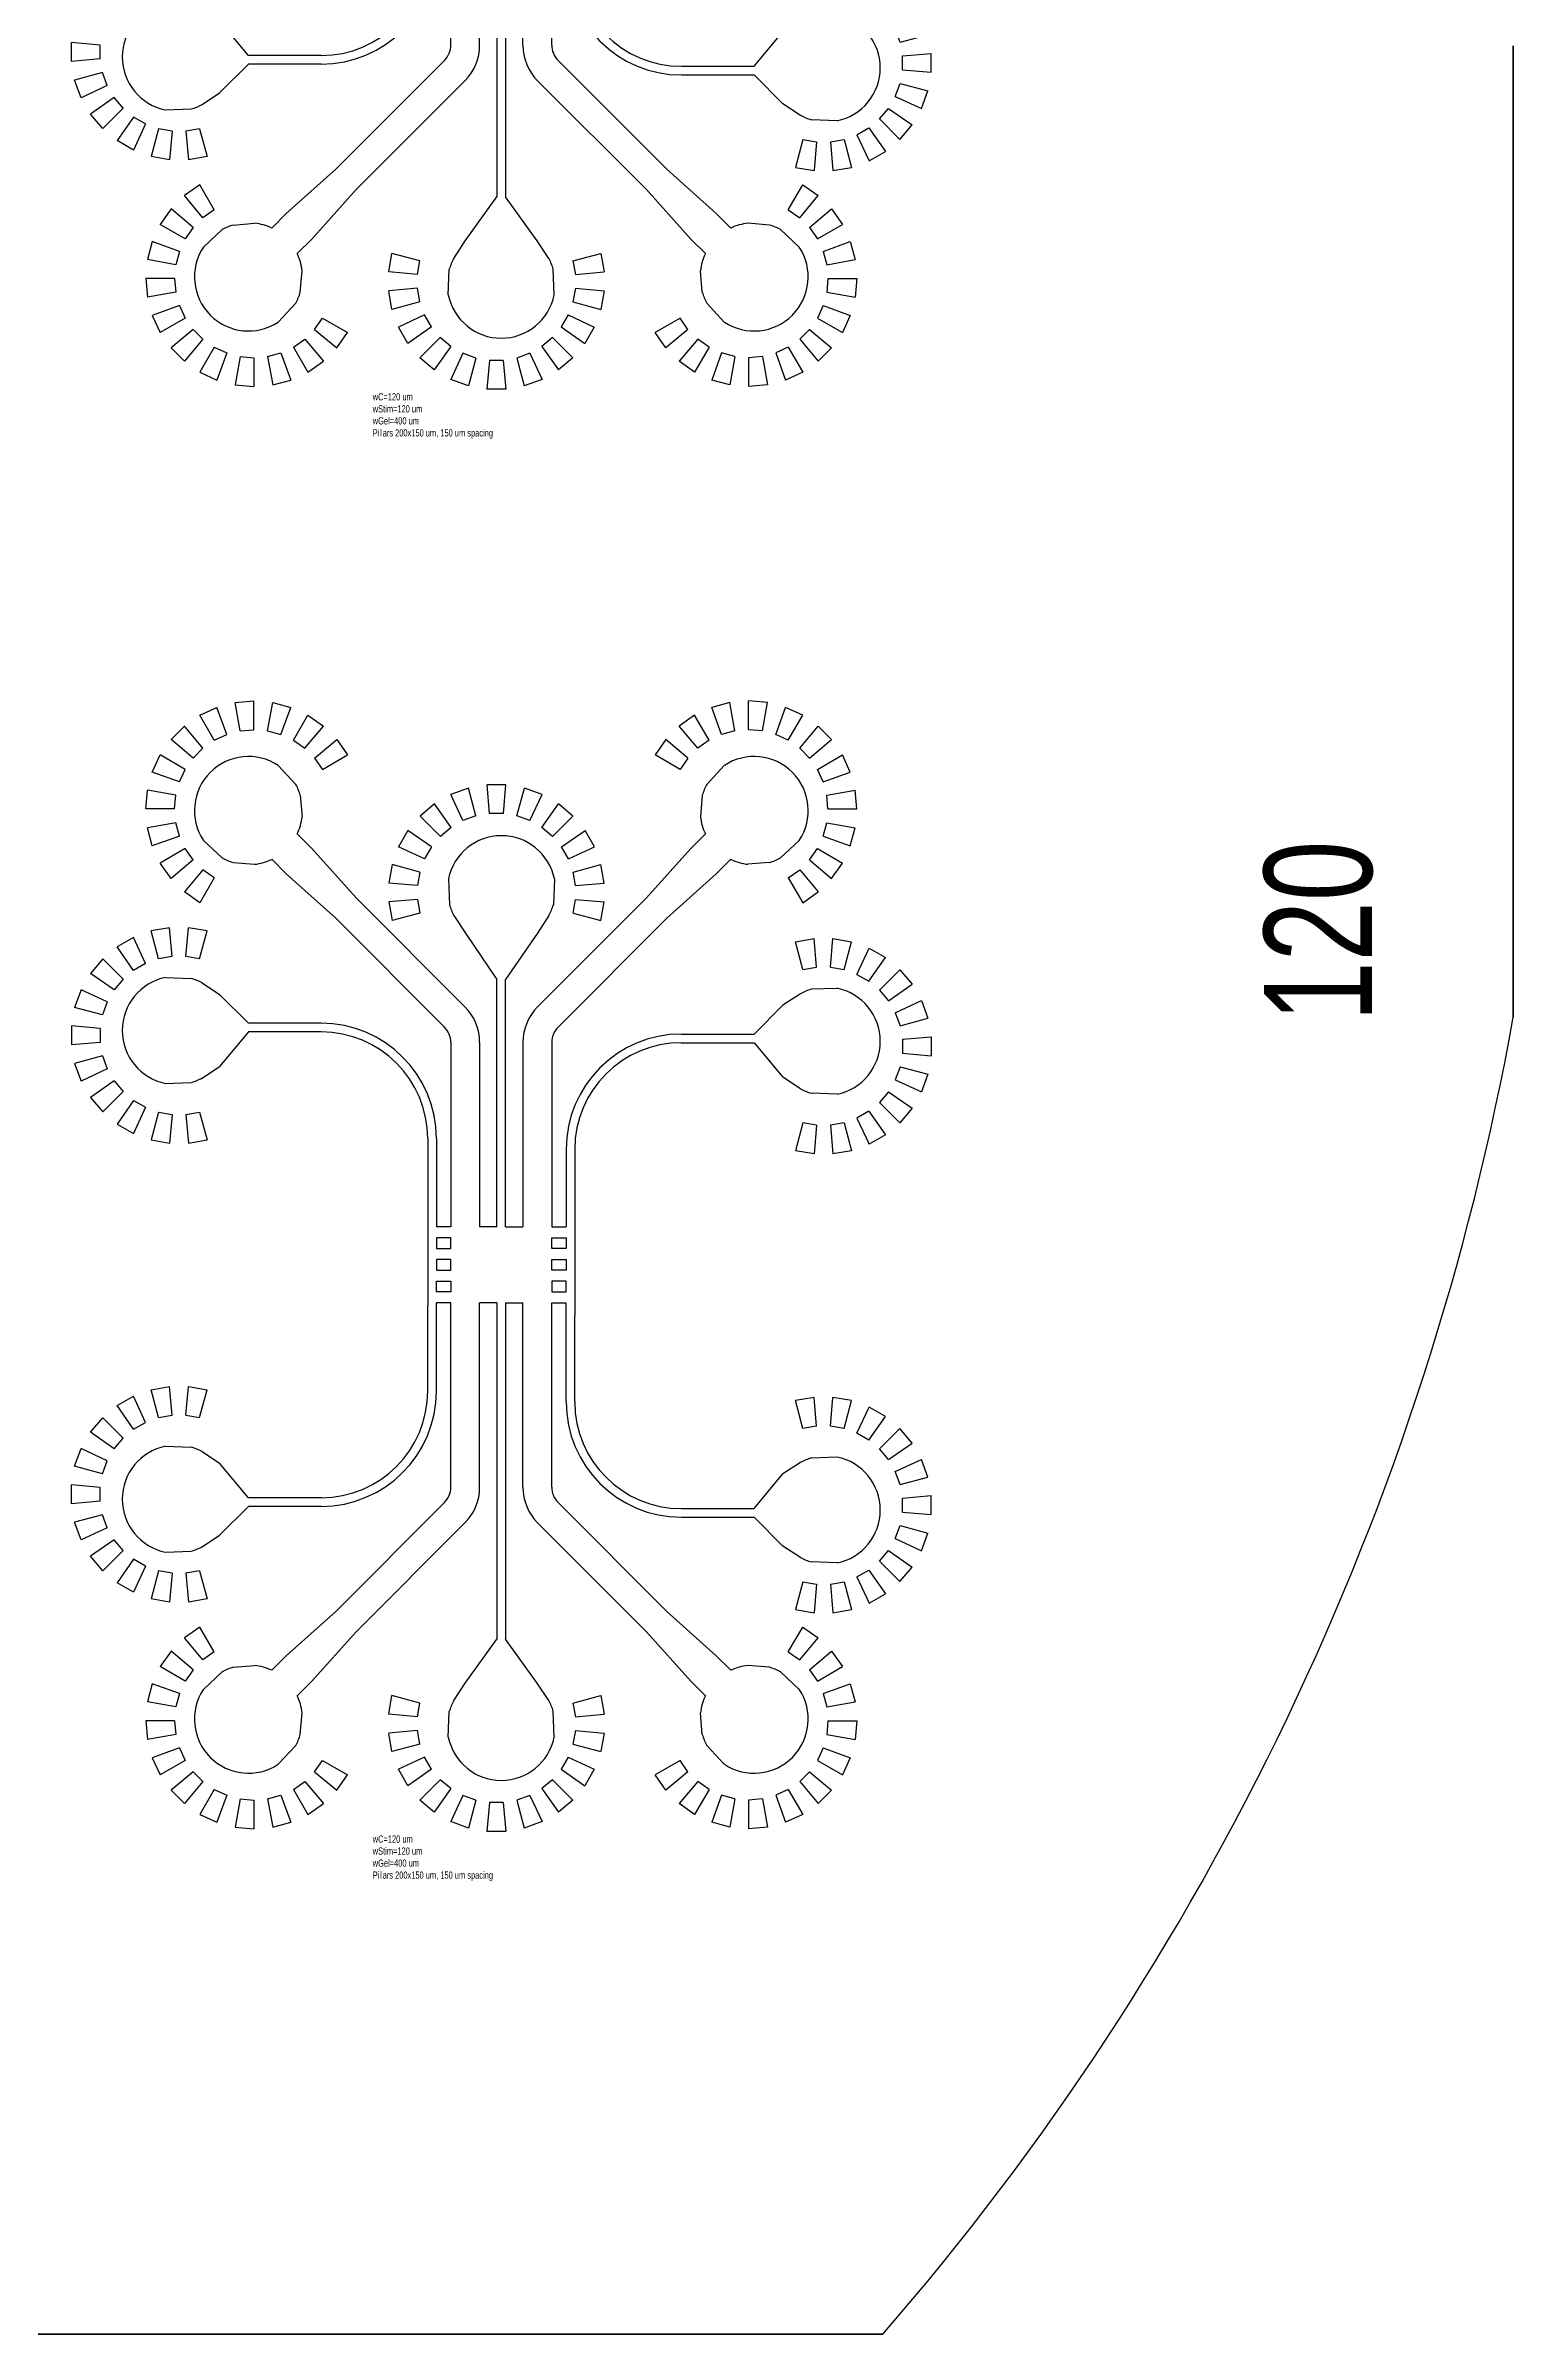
# Model space of a CAD drawing. Extents: x 5000 to 155000, y 6735 to 206735.
# Drawn here: x 134636 to 155000, y 156735 to 188470 of the extents above; entities that cross this region are included whole.
import ezdxf

# ---------------------------------------------------------------- set-up
doc = ezdxf.new("R2010")
doc.units = 0
doc.layers.get('0').update_dxf_attribs({"linetype": 'CONTINUOUS'})
doc.styles.get("Standard").update_dxf_attribs({"font": 'txt', "width": 0.75})

# ---------------------------------------------------------------- blocks, each defined once
blk = doc.blocks.new('CellMigration_Flush_WC200umWS200umWG400umPillarSp150um_anchor')
for p, q in [((-4333, 17231), (-4096, 17341)), ((-4133, 16885), (-4333, 17231)), ((-3959, 16966), (-4096, 17341)), ((-3843, 17409), (-3583, 17432)), ((-3774, 17015), (-3843, 17409)), ((-3583, 17032), (-3583, 17432)), ((-3392, 17015), (-3322, 17409)), ((-3322, 17409), (-3070, 17341)), ((-3207, 16966), (-3070, 17341)), ((-3033, 16885), (-2833, 17231)), ((-2833, 17231), (-2619, 17081)), ((2533, 17231), (2319, 17081)), ((2733, 16885), (2533, 17231)), ((3023, 17409), (2770, 17341)), ((2907, 16966), (2770, 17341)), ((3092, 17015), (3023, 17409)), ((3283, 17032), (3283, 17432)), ((3544, 17409), (3283, 17432)), ((3474, 17015), (3544, 17409)), ((3660, 16966), (3796, 17341)), ((4033, 17231), (3796, 17341)), ((3833, 16885), (4033, 17231)), ((-4732, 16896), (-4547, 17081)), ((-4426, 16639), (-4732, 16896)), ((-4290, 16775), (-4547, 17081)), ((-4133, 16885), (-3959, 16966)), ((-3774, 17015), (-3583, 17032)), ((-3392, 17015), (-3207, 16966)), ((-3033, 16885), (-2876, 16775)), ((-2876, 16775), (-2619, 17081)), ((-2740, 16639), (-2434, 16896)), ((-2434, 16896), (-2284, 16682)), ((2134, 16896), (1984, 16682)), ((2441, 16639), (2134, 16896)), ((2576, 16775), (2319, 17081)), ((2733, 16885), (2576, 16775)), ((3092, 17015), (2907, 16966)), ((3474, 17015), (3283, 17032)), ((3833, 16885), (3660, 16966)), ((3991, 16775), (4248, 17081)), ((4126, 16639), (4433, 16896)), ((4433, 16896), (4248, 17081)), ((-4992, 16445), (-4882, 16682)), ((-4536, 16482), (-4882, 16682)), ((-4426, 16639), (-4290, 16775)), ((-3245, 16536), (-3002, 16274)), ((-2740, 16639), (-2630, 16482)), ((-2630, 16482), (-2284, 16682)), ((2331, 16482), (1984, 16682)), ((2441, 16639), (2331, 16482)), ((2945, 16536), (2703, 16274)), ((4126, 16639), (3991, 16775)), ((4236, 16482), (4583, 16682)), ((4693, 16445), (4583, 16682)), ((-5083, 15932), (-5060, 16192)), ((-4666, 16123), (-5060, 16192)), ((-4617, 16308), (-4992, 16445)), ((-4617, 16308), (-4536, 16482)), ((-605, 16223), (-850, 16133)), ((-501, 15836), (-605, 16223)), ((-312, 15869), (-347, 16268)), ((-86, 16268), (-347, 16268)), ((-121, 15869), (-86, 16268)), ((68, 15836), (172, 16223)), ((418, 16133), (172, 16223)), ((4317, 16308), (4236, 16482)), ((4317, 16308), (4693, 16445)), ((4367, 16123), (4761, 16192)), ((4783, 15932), (4761, 16192)), ((-4683, 15932), (-5083, 15932)), ((-4683, 15932), (-4666, 16123)), ((-2939, 16123), (-2913, 15825)), ((-1077, 16002), (-1277, 15834)), ((-847, 15675), (-1077, 16002)), ((-681, 15771), (-850, 16133)), ((-121, 15869), (-312, 15869)), ((248, 15771), (418, 16133)), ((415, 15675), (644, 16002)), ((844, 15834), (644, 16002)), ((2640, 16123), (2614, 15825)), ((4383, 15932), (4367, 16123)), ((4383, 15932), (4783, 15932)), ((-4666, 15741), (-5060, 15671)), ((-4992, 15419), (-5060, 15671)), ((-4617, 15556), (-4992, 15419)), ((-4617, 15556), (-4666, 15741)), ((-2981, 15587), (-2780, 15385)), ((-1445, 15634), (-1576, 15408)), ((-1117, 15405), (-1445, 15634)), ((-994, 15551), (-1277, 15834)), ((-847, 15675), (-994, 15551)), ((-501, 15836), (-681, 15771)), ((248, 15771), (68, 15836)), ((561, 15551), (415, 15675)), ((561, 15551), (844, 15834)), ((685, 15405), (1012, 15634)), ((1143, 15408), (1012, 15634)), ((2682, 15587), (2480, 15385)), ((4317, 15556), (4367, 15741)), ((4317, 15556), (4693, 15419)), ((4367, 15741), (4761, 15671)), ((4693, 15419), (4761, 15671)), ((-4536, 15382), (-4882, 15182)), ((-4426, 15225), (-4536, 15382)), ((-4284, 15497), (-4022, 15255)), ((-3335, 15234), (-3133, 15032)), ((-2780, 15385), (-2164, 14699)), ((-1213, 15239), (-1576, 15408)), ((-1117, 15405), (-1213, 15239)), ((781, 15239), (685, 15405)), ((781, 15239), (1143, 15408)), ((2480, 15385), (1864, 14699)), ((3035, 15234), (2834, 15032)), ((3984, 15497), (3723, 15255)), ((4126, 15225), (4236, 15382)), ((4236, 15382), (4583, 15182)), ((-4732, 14968), (-4882, 15182)), ((-4426, 15225), (-4732, 14968)), ((-4290, 15089), (-4547, 14783)), ((-4133, 14979), (-4333, 14633)), ((-4133, 14979), (-4290, 15089)), ((-3871, 15191), (-3572, 15165)), ((-3133, 15032), (-2447, 14416)), ((-1665, 15162), (-1711, 14904)), ((-1279, 15058), (-1665, 15162)), ((-1279, 15058), (-1312, 14870)), ((-883, 14962), (-869, 14605)), ((587, 14962), (573, 14605)), ((846, 15058), (1232, 15162)), ((879, 14870), (846, 15058)), ((1278, 14904), (1232, 15162)), ((2834, 15032), (2147, 14416)), ((3572, 15191), (3273, 15165)), ((3833, 14979), (3991, 15089)), ((3833, 14979), (4033, 14633)), ((3991, 15089), (4248, 14783)), ((4126, 15225), (4433, 14968)), ((4433, 14968), (4583, 15182)), ((-4333, 14633), (-4547, 14783)), ((-655, 13190), (-2164, 14699)), ((-1312, 14870), (-1711, 14904)), ((-1312, 14678), (-1711, 14643)), ((-1711, 14643), (-1665, 14385)), ((-1312, 14678), (-1279, 14489)), ((355, 13190), (1864, 14699)), ((846, 14489), (879, 14678)), ((879, 14870), (1278, 14904)), ((879, 14678), (1278, 14643)), ((1232, 14385), (1278, 14643)), ((4033, 14633), (4248, 14783)), ((-4752, 14286), (-5009, 14241)), ((-4717, 13888), (-4752, 14286)), ((-4525, 13888), (-4490, 14286)), ((-4233, 14241), (-4490, 14286)), ((-2447, 14416), (-938, 12907)), ((-1279, 14489), (-1665, 14385)), ((-807, 14454), (-648, 14212)), ((511, 14454), (352, 14212)), ((2147, 14416), (638, 12907)), ((846, 14489), (1232, 14385)), ((-5255, 14152), (-5481, 14021)), ((-5252, 13693), (-5481, 14021)), ((-5086, 13789), (-5255, 14152)), ((-4906, 13855), (-5009, 14241)), ((-4336, 13855), (-4233, 14241)), ((-648, 14212), (-210, 13567)), ((352, 14212), (-90, 13567)), ((3933, 14091), (4191, 14136)), ((4037, 13705), (3933, 14091)), ((4225, 13738), (4191, 14136)), ((4417, 13738), (4452, 14136)), ((4452, 14136), (4710, 14091)), ((4606, 13705), (4710, 14091)), ((4786, 13639), (4955, 14002)), ((4955, 14002), (5182, 13871)), ((-5681, 13853), (-5850, 13653)), ((-5522, 13423), (-5850, 13653)), ((-5399, 13570), (-5681, 13853)), ((-5086, 13789), (-5252, 13693)), ((-4717, 13888), (-4906, 13855)), ((-4336, 13855), (-4525, 13888)), ((4037, 13705), (4225, 13738)), ((4417, 13738), (4606, 13705)), ((4952, 13543), (5182, 13871)), ((5099, 13420), (5382, 13703)), ((5382, 13703), (5550, 13503)), ((-5980, 13426), (-6070, 13180)), ((-5618, 13257), (-5980, 13426)), ((-5399, 13570), (-5522, 13423)), ((-4809, 13595), (-4452, 13582)), ((-4301, 13520), (-4059, 13361)), ((-4059, 13361), (-4059, 13361)), ((-3659, 12961), (-4059, 13361)), ((-210, 10136), (-210, 13567)), ((-90, 10136), (-90, 13567)), ((4001, 13370), (3759, 13211)), ((4509, 13445), (4153, 13432)), ((4786, 13639), (4952, 13543)), ((5099, 13420), (5222, 13273)), ((5222, 13273), (5550, 13503)), ((-5683, 13077), (-6070, 13180)), ((-5618, 13257), (-5683, 13077)), ((3359, 12811), (3759, 13211)), ((3759, 13211), (3759, 13211)), ((5318, 13107), (5681, 13276)), ((5318, 13107), (5384, 12927)), ((5384, 12927), (5770, 13030)), ((5681, 13276), (5770, 13030)), ((-6115, 12923), (-6115, 12661)), ((-5717, 12888), (-6115, 12923)), ((-5717, 12696), (-6115, 12661)), ((-5717, 12888), (-5717, 12696)), ((-3659, 12841), (-4059, 12361)), ((-2650, 12961), (-3659, 12961)), ((-2650, 12841), (-3659, 12841)), ((-850, 12695), (-850, 10136)), ((-450, 12695), (-450, 10136)), ((150, 12695), (150, 10136)), ((550, 12695), (550, 10136)), ((2350, 12811), (3359, 12811)), ((5417, 12738), (5816, 12773)), ((5417, 12738), (5417, 12546)), ((5816, 12773), (5816, 12511)), ((-5683, 12507), (-6070, 12404)), ((-6070, 12404), (-5980, 12158)), ((-5683, 12507), (-5618, 12327)), ((2350, 12691), (3359, 12691)), ((3359, 12691), (3759, 12211)), ((5417, 12546), (5816, 12511)), ((-5618, 12327), (-5980, 12158)), ((-5522, 12161), (-5850, 11932)), ((-5522, 12161), (-5399, 12014)), ((-4809, 12126), (-4452, 12140)), ((-4301, 12201), (-4059, 12361)), ((-4059, 12361), (-4059, 12361)), ((3759, 12211), (3759, 12211)), ((4001, 12051), (3759, 12211)), ((5384, 12357), (5318, 12177)), ((5318, 12177), (5681, 12008)), ((5384, 12357), (5770, 12254)), ((5770, 12254), (5681, 12008)), ((-5850, 11932), (-5681, 11732)), ((-5399, 12014), (-5681, 11732)), ((-5252, 11891), (-5481, 11563)), ((-5086, 11795), (-5255, 11433)), ((-5252, 11891), (-5086, 11795)), ((4509, 11976), (4153, 11990)), ((5222, 12011), (5099, 11864)), ((5099, 11864), (5382, 11582)), ((5222, 12011), (5550, 11782)), ((5550, 11782), (5382, 11582)), ((-5481, 11563), (-5255, 11433)), ((-4906, 11730), (-5009, 11343)), ((-4906, 11730), (-4717, 11696)), ((-4717, 11696), (-4752, 11298)), ((-4525, 11696), (-4336, 11730)), ((-4525, 11696), (-4490, 11298)), ((-4336, 11730), (-4233, 11343)), ((4037, 11580), (3933, 11193)), ((4225, 11546), (4037, 11580)), ((4225, 11546), (4191, 11148)), ((4606, 11580), (4417, 11546)), ((4417, 11546), (4452, 11148)), ((4606, 11580), (4710, 11193)), ((4952, 11741), (4786, 11645)), ((4786, 11645), (4955, 11283)), ((4952, 11741), (5182, 11413)), ((-5009, 11343), (-4752, 11298)), ((-4490, 11298), (-4233, 11343)), ((-1170, 11361), (-1170, 9048)), ((-1050, 11361), (-1050, 10136)), ((750, 11211), (750, 10136)), ((870, 11211), (872, 8913)), ((4191, 11148), (3933, 11193)), ((4710, 11193), (4452, 11148)), ((5182, 11413), (4955, 11283)), ((-1050, 10136), (-1050, 10136)), ((-850, 10136), (-1050, 10136)), ((-1050, 9986), (-1050, 9836)), ((-850, 9986), (-1050, 9986)), ((-850, 9836), (-850, 9986)), ((-210, 10136), (-450, 10136)), ((-90, 10136), (150, 10136)), ((550, 10136), (750, 10136)), ((550, 9836), (550, 9986)), ((550, 9986), (750, 9986)), ((750, 9986), (750, 9836)), ((-1050, 9836), (-850, 9836)), ((-850, 9686), (-1050, 9686)), ((-1050, 9686), (-1050, 9536)), ((-1050, 9536), (-850, 9536)), ((-850, 9536), (-850, 9686)), ((750, 9836), (550, 9836)), ((550, 9536), (550, 9686)), ((550, 9686), (750, 9686)), ((750, 9536), (550, 9536)), ((750, 9686), (750, 9536)), ((-1050, 9236), (-1050, 9386)), ((-1050, 9386), (-850, 9386)), ((-850, 9236), (-1050, 9236)), ((-850, 9386), (-850, 9236)), ((750, 9386), (550, 9386)), ((550, 9386), (550, 9236)), ((550, 9236), (750, 9236)), ((750, 9236), (750, 9386)), ((-1170, 7861), (-1170, 9048)), ((-850, 9086), (-1050, 9086)), ((-1050, 9086), (-1050, 9086)), ((-1050, 7861), (-1050, 9086)), ((-850, 6526), (-850, 9086)), ((-210, 9086), (-450, 9086)), ((-450, 6526), (-450, 9086)), ((-210, 9086), (-210, 4419)), ((-90, 9086), (150, 9086)), ((-90, 9086), (-90, 4419)), ((150, 6526), (150, 9086)), ((550, 9086), (750, 9086)), ((550, 6526), (550, 9086)), ((750, 7711), (750, 9086)), ((870, 7711), (872, 8913)), ((-5481, 7658), (-5255, 7788)), ((-5252, 7330), (-5481, 7658)), ((-5086, 7426), (-5255, 7788)), ((-5009, 7878), (-4752, 7923)), ((-4906, 7492), (-5009, 7878)), ((-4717, 7525), (-4752, 7923)), ((-4525, 7525), (-4490, 7923)), ((-4490, 7923), (-4233, 7878)), ((-4336, 7492), (-4233, 7878)), ((4191, 7773), (3933, 7728)), ((4037, 7342), (3933, 7728)), ((4225, 7375), (4191, 7773)), ((4417, 7375), (4452, 7773)), ((4710, 7728), (4452, 7773)), ((4606, 7342), (4710, 7728)), ((4786, 7276), (4955, 7638)), ((5182, 7508), (4955, 7638)), ((-5850, 7289), (-5681, 7490)), ((-5399, 7207), (-5681, 7490)), ((-5252, 7330), (-5086, 7426)), ((-4906, 7492), (-4717, 7525)), ((-4525, 7525), (-4336, 7492)), ((4225, 7375), (4037, 7342)), ((4606, 7342), (4417, 7375)), ((4952, 7180), (5182, 7508)), ((5099, 7057), (5382, 7340)), ((5550, 7139), (5382, 7340)), ((-6070, 6817), (-5980, 7063)), ((-5618, 6894), (-5980, 7063)), ((-5522, 7060), (-5850, 7289)), ((-5522, 7060), (-5399, 7207)), ((-4809, 7095), (-4452, 7082)), ((-4301, 7020), (-4059, 6861)), ((4952, 7180), (4786, 7276)), ((5222, 6910), (5099, 7057)), ((5222, 6910), (5550, 7139)), ((-5683, 6714), (-6070, 6817)), ((-5683, 6714), (-5618, 6894)), ((-4059, 6861), (-4059, 6861)), ((-3659, 6381), (-4059, 6861)), ((3359, 6231), (3759, 6711)), ((4001, 6870), (3759, 6711)), ((3759, 6711), (3759, 6711)), ((4509, 6945), (4153, 6932)), ((5318, 6744), (5681, 6913)), ((5384, 6564), (5318, 6744)), ((5384, 6564), (5770, 6667)), ((5770, 6667), (5681, 6913)), ((-5717, 6525), (-6115, 6560)), ((-6115, 6298), (-6115, 6560)), ((-5717, 6333), (-5717, 6525)), ((-2650, 6381), (-3659, 6381)), ((5417, 6375), (5816, 6410)), ((5417, 6183), (5417, 6375)), ((5816, 6148), (5816, 6410)), ((-5717, 6333), (-6115, 6298)), ((-5683, 6144), (-6070, 6041)), ((-5980, 5795), (-6070, 6041)), ((-5618, 5964), (-5683, 6144)), ((-3659, 6261), (-4059, 5861)), ((-2650, 6261), (-3659, 6261)), ((-2447, 4805), (-938, 6314)), ((-655, 6031), (-2164, 4522)), ((355, 6031), (1864, 4522)), ((2147, 4805), (638, 6314)), ((2350, 6231), (3359, 6231)), ((2350, 6111), (3359, 6111)), ((3359, 6111), (3759, 5711)), ((5417, 6183), (5816, 6148)), ((-5618, 5964), (-5980, 5795)), ((-5522, 5798), (-5850, 5569)), ((-5399, 5651), (-5522, 5798)), ((-4301, 5701), (-4059, 5861)), ((-4059, 5861), (-4059, 5861)), ((5318, 5814), (5384, 5994)), ((5318, 5814), (5681, 5645)), ((5384, 5994), (5770, 5891)), ((5681, 5645), (5770, 5891)), ((-5681, 5368), (-5850, 5569)), ((-5399, 5651), (-5681, 5368)), ((-5252, 5528), (-5481, 5200)), ((-5086, 5432), (-5255, 5070)), ((-5086, 5432), (-5252, 5528)), ((-4809, 5626), (-4452, 5640)), ((3759, 5711), (3759, 5711)), ((4001, 5551), (3759, 5711)), ((4509, 5476), (4153, 5490)), ((5099, 5501), (5222, 5648)), ((5099, 5501), (5382, 5218)), ((5222, 5648), (5550, 5419)), ((5382, 5218), (5550, 5419)), ((-5255, 5070), (-5481, 5200)), ((-4906, 5366), (-5009, 4980)), ((-4717, 5333), (-4906, 5366)), ((-4717, 5333), (-4752, 4935)), ((-4336, 5366), (-4525, 5333)), ((-4525, 5333), (-4490, 4935)), ((-4336, 5366), (-4233, 4980)), ((4037, 5216), (3933, 4830)), ((4037, 5216), (4225, 5183)), ((4225, 5183), (4191, 4785)), ((4417, 5183), (4606, 5216)), ((4417, 5183), (4452, 4785)), ((4606, 5216), (4710, 4830)), ((4786, 5282), (4952, 5378)), ((4786, 5282), (4955, 4920)), ((4952, 5378), (5182, 5050)), ((-4752, 4935), (-5009, 4980)), ((-4233, 4980), (-4490, 4935)), ((-3133, 4189), (-2447, 4805)), ((2834, 4189), (2147, 4805)), ((3933, 4830), (4191, 4785)), ((4452, 4785), (4710, 4830)), ((4955, 4920), (5182, 5050)), ((-4333, 4588), (-4547, 4438)), ((-4133, 4242), (-4333, 4588)), ((-2780, 3836), (-2164, 4522)), ((2480, 3836), (1864, 4522)), ((3833, 4242), (4033, 4588)), ((4033, 4588), (4248, 4438)), ((-4732, 4253), (-4882, 4039)), ((-4426, 3996), (-4732, 4253)), ((-4290, 4132), (-4547, 4438)), ((-4133, 4242), (-4290, 4132)), ((-3335, 3988), (-3133, 4189)), ((-650, 3811), (-210, 4419)), ((350, 3811), (-90, 4419)), ((3035, 3988), (2834, 4189)), ((3833, 4242), (3991, 4132)), ((3991, 4132), (4248, 4438)), ((4126, 3996), (4433, 4253)), ((4433, 4253), (4583, 4039)), ((-4536, 3839), (-4882, 4039)), ((-4426, 3996), (-4536, 3839)), ((-4284, 3724), (-4022, 3967)), ((-3871, 4030), (-3572, 4056)), ((-2981, 3634), (-2780, 3836)), ((-809, 3568), (-650, 3811)), ((509, 3568), (350, 3811)), ((2682, 3634), (2480, 3836)), ((3572, 4030), (3273, 4056)), ((3984, 3724), (3723, 3967)), ((4126, 3996), (4236, 3839)), ((4236, 3839), (4583, 4039)), ((-4992, 3802), (-5060, 3550)), ((-4666, 3480), (-5060, 3550)), ((-4617, 3665), (-4992, 3802)), ((-4617, 3665), (-4666, 3480)), ((-1712, 3379), (-1667, 3637)), ((-1281, 3533), (-1667, 3637)), ((-1314, 3344), (-1281, 3533)), ((844, 3533), (1231, 3637)), ((844, 3533), (878, 3344)), ((1231, 3637), (1276, 3379)), ((4317, 3665), (4693, 3802)), ((4317, 3665), (4367, 3480)), ((4367, 3480), (4761, 3550)), ((4693, 3802), (4761, 3550)), ((-5083, 3289), (-5060, 3029)), ((-4683, 3289), (-5083, 3289)), ((-4683, 3289), (-4666, 3098)), ((-2939, 3098), (-2913, 3397)), ((-1314, 3344), (-1712, 3379)), ((-885, 3061), (-871, 3417)), ((585, 3061), (571, 3417)), ((878, 3344), (1276, 3379)), ((2640, 3098), (2614, 3397)), ((4383, 3289), (4367, 3098)), ((4383, 3289), (4783, 3289)), ((4783, 3289), (4761, 3029)), ((-4666, 3098), (-5060, 3029)), ((-4617, 2913), (-4992, 2776)), ((-4617, 2913), (-4536, 2739)), ((-3245, 2685), (-3002, 2947)), ((-1314, 3153), (-1712, 3118)), ((-1667, 2860), (-1712, 3118)), ((-1281, 2964), (-1667, 2860)), ((-1281, 2964), (-1314, 3153)), ((878, 3153), (844, 2964)), ((844, 2964), (1231, 2860)), ((878, 3153), (1276, 3118)), ((1276, 3118), (1231, 2860)), ((2945, 2685), (2703, 2947)), ((4317, 2913), (4236, 2739)), ((4317, 2913), (4693, 2776)), ((4367, 3098), (4761, 3029)), ((-4992, 2776), (-4882, 2539)), ((-4536, 2739), (-4882, 2539)), ((-4426, 2582), (-4732, 2325)), ((-4426, 2582), (-4290, 2447)), ((-2740, 2582), (-2630, 2739)), ((-2740, 2582), (-2434, 2325)), ((-2630, 2739), (-2284, 2539)), ((-2434, 2325), (-2284, 2539)), ((-1215, 2784), (-1578, 2615)), ((-1447, 2388), (-1578, 2615)), ((-1119, 2618), (-1447, 2388)), ((-1119, 2618), (-1215, 2784)), ((779, 2784), (683, 2618)), ((683, 2618), (1011, 2388)), ((779, 2784), (1141, 2615)), ((1141, 2615), (1011, 2388)), ((2331, 2739), (1984, 2539)), ((2134, 2325), (1984, 2539)), ((2441, 2582), (2134, 2325)), ((2441, 2582), (2331, 2739)), ((4126, 2582), (3991, 2447)), ((4126, 2582), (4433, 2325)), ((4236, 2739), (4583, 2539)), ((4693, 2776), (4583, 2539)), ((-4732, 2325), (-4547, 2140)), ((-4290, 2447), (-4547, 2140)), ((-4133, 2337), (-4333, 1990)), ((-4133, 2337), (-3959, 2256)), ((-3959, 2256), (-4096, 1880)), ((-3392, 2206), (-3207, 2256)), ((-3207, 2256), (-3070, 1880)), ((-3033, 2337), (-2876, 2447)), ((-3033, 2337), (-2833, 1990)), ((-2876, 2447), (-2619, 2140)), ((-996, 2471), (-1279, 2188)), ((-849, 2347), (-1079, 2020)), ((-849, 2347), (-996, 2471)), ((-683, 2252), (-852, 1889)), ((-503, 2186), (-683, 2252)), ((247, 2252), (67, 2186)), ((247, 2252), (416, 1889)), ((560, 2471), (413, 2347)), ((413, 2347), (642, 2020)), ((560, 2471), (843, 2188)), ((2576, 2447), (2319, 2140)), ((2733, 2337), (2533, 1990)), ((2733, 2337), (2576, 2447)), ((2907, 2256), (2770, 1880)), ((3092, 2206), (2907, 2256)), ((3833, 2337), (3660, 2256)), ((3660, 2256), (3796, 1880)), ((3833, 2337), (4033, 1990)), ((3991, 2447), (4248, 2140)), ((4433, 2325), (4248, 2140)), ((-4333, 1990), (-4096, 1880)), ((-3774, 2206), (-3843, 1812)), ((-3774, 2206), (-3583, 2189)), ((-3583, 2189), (-3583, 1789)), ((-3392, 2206), (-3322, 1812)), ((-2833, 1990), (-2619, 2140)), ((-1079, 2020), (-1279, 2188)), ((-503, 2186), (-606, 1800)), ((-314, 2153), (-349, 1754)), ((-122, 2153), (-314, 2153)), ((-122, 2153), (-87, 1754)), ((67, 2186), (170, 1800)), ((843, 2188), (642, 2020)), ((2533, 1990), (2319, 2140)), ((3092, 2206), (3023, 1812)), ((3474, 2206), (3283, 2189)), ((3283, 2189), (3283, 1789)), ((3474, 2206), (3544, 1812)), ((4033, 1990), (3796, 1880)), ((-3843, 1812), (-3583, 1789)), ((-3322, 1812), (-3070, 1880)), ((-606, 1800), (-852, 1889)), ((-87, 1754), (-349, 1754)), ((416, 1889), (170, 1800)), ((3023, 1812), (2770, 1880)), ((3544, 1812), (3283, 1789))]:
    blk.add_line(p, q)
for centre, radius, start, end in [((-3658, 15910), 750, 56.537, 213.463), ((3359, 15910), 750, 326.537, 123.463), ((-3658, 15910), 750, 16.4986, 29.0272), ((3359, 15910), 750, 150.9728, 163.5014), ((-3658, 15910), 750, 334.4712, 353.4246), ((-148, 14812), 750, 11.537, 168.463), ((3359, 15910), 750, 186.5754, 205.5288), ((-3658, 15910), 750, 240.9728, 253.5014), ((-3658, 15910), 750, 276.5754, 295.5288), ((3359, 15910), 750, 244.4712, 263.4246), ((3359, 15910), 750, 286.4986, 299.0272), ((-148, 14812), 750, 195.9728, 208.5014), ((-148, 14812), 750, 331.4986, 344.0272), ((-4659, 12861), 750, 101.537, 258.463), ((-4659, 12861), 750, 61.4986, 74.0272), ((4359, 12711), 750, 105.9728, 118.5014), ((4359, 12711), 750, 281.537, 78.463), ((-1150, 12695), 700, 0, 45), ((850, 12695), 700, 135, 180), ((-2650, 11361), 1600, 0, 90), ((-2650, 11361), 1480, 0, 90), ((-1150, 12695), 300, 0, 45), ((850, 12695), 300, 135, 180), ((2350, 11211), 1600, 90, 180), ((2350, 11211), 1480, 90, 180), ((-4659, 12861), 750, 285.9728, 298.5014), ((4359, 12711), 750, 241.4986, 254.0272), ((-2650, 7861), 1600, 270, 0), ((-2650, 7861), 1480, 270, 0), ((2350, 7711), 1600, 180, 270), ((2350, 7711), 1480, 180, 270), ((-4659, 6361), 750, 101.537, 258.463), ((-4659, 6361), 750, 61.4986, 74.0272), ((4359, 6211), 750, 105.9728, 118.5014), ((4359, 6211), 750, 281.537, 78.463), ((-1150, 6526), 300, 315, 0), ((-1150, 6526), 700, 315, 0), ((850, 6526), 700, 180, 225), ((850, 6526), 300, 180, 225), ((-4659, 6361), 750, 285.9728, 298.5014), ((4359, 6211), 750, 241.4986, 254.0272), ((-3658, 3311), 750, 106.4986, 119.0272), ((-3658, 3311), 750, 64.4712, 83.4246), ((3359, 3311), 750, 96.5754, 115.5288), ((3359, 3311), 750, 60.9728, 73.5014), ((-3658, 3311), 750, 146.537, 303.463), ((-3658, 3311), 750, 6.5754, 25.5288), ((-150, 3211), 750, 151.4986, 164.0272), ((-150, 3211), 750, 15.9728, 28.5014), ((3359, 3311), 750, 154.4712, 173.4246), ((3359, 3311), 750, 236.537, 33.463), ((-3658, 3311), 750, 330.9728, 343.5014), ((-150, 3211), 750, 191.537, 348.463), ((3359, 3311), 750, 196.4986, 209.0272)]:
    blk.add_arc(centre, radius, start, end)
at = {"insert": (-1934, 1698), "char_height": 100, "attachment_point": 1}
blk.add_mtext_dynamic_manual_height_columns('wC=120 um\\PwStim=120 um\\PwGel=400 um\\PPillars 200x150 um, 150 um spacing', width=2501.39, gutter_width=9943, heights=[0], dxfattribs=at)
blk = doc.blocks.new('*U19')
blk.add_blockref('CellMigration_Flush_WC200umWS200umWG400umPillarSp150um_anchor', (-1156, -11047))
blk = doc.blocks.new('*U20')
at = {"color": 0, "linetype": 'ByBlock', "lineweight": -2, "transparency": 16777216}
for p in [(15000, 0), (15000, -20000)]:
    blk.add_blockref('*U19', p, dxfattribs=at)

msp = doc.modelspace()

# ---------------------------------------------------------------- linework, layer by layer
for p, q in [((155000, 188470), (155000, 175000)), ((155000, 188470), (155000, 175000)), ((155000, 188470), (155000, 175000)), ((155000, 188470), (155000, 175000)), ((155000, 175000), (155000, 188470)), ((155000, 188470), (155000, 175000)), ((155000, 188470), (155000, 175000)), ((88749, 156735), (146251, 156735)), ((146251, 156735), (88749, 156735))]:
    msp.add_line(p, q)
msp.add_arc((117500, 181735), 38100, 318.9917, 349.8183)

# ---------------------------------------------------------------- block references
msp.add_blockref('*U20', (127263, 193001))

# ---------------------------------------------------------------- texts
at = {"insert": (151540, 174936), "char_height": 1500, "attachment_point": 1, "rotation": 90}
msp.add_mtext_dynamic_manual_height_columns('120', width=30128.77, gutter_width=9943, heights=[0], dxfattribs=at)

doc.saveas('drawing.dxf')
